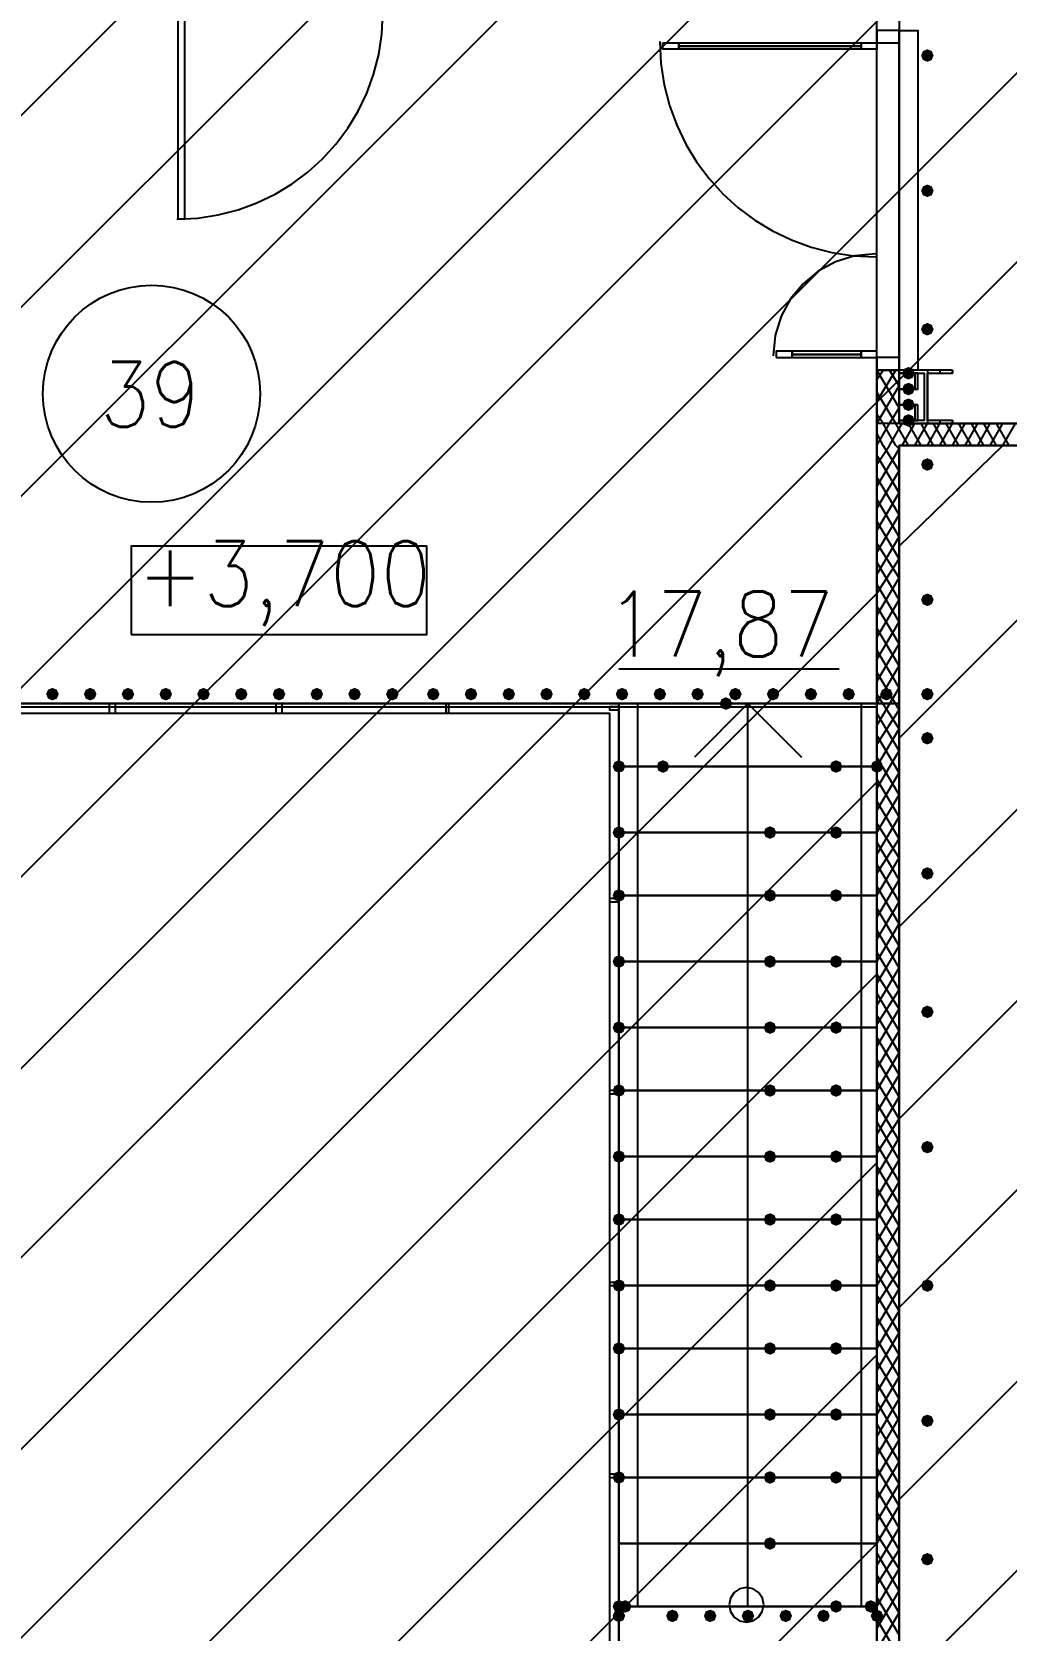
# Model space of a CAD drawing. Header units: millimetres. Extents: x 0 to 420, y 0 to 297.
# Drawn here: x 247.21 to 260.31, y 138.49 to 160 of the extents above; entities that cross this region are included whole.
import ezdxf

# ---------------------------------------------------------------- set-up
doc = ezdxf.new("R2010")
doc.units = ezdxf.units.MM
doc.layers.get('0').update_dxf_attribs({"linetype": 'CONTINUOUS'})
doc.styles.get("Standard").update_dxf_attribs({"font": 'STANDARD'})

msp = doc.modelspace()

# ---------------------------------------------------------------- hatches: boundary and pattern name
at = {"true_color": 0x000007}
for points in [[(259.334, 159.681333), (259.309129, 159.621537), (259.249333, 159.596667), (259.189538, 159.621537), (259.164667, 159.681333), (259.189537, 159.741129), (259.249333, 159.766), (259.309129, 159.741129)], [(259.334, 157.861), (259.309129, 157.801204), (259.249333, 157.776333), (259.189538, 157.801204), (259.164667, 157.861), (259.189537, 157.920796), (259.249333, 157.945667), (259.309129, 157.920796)], [(259.334, 155.998333), (259.309129, 155.938538), (259.249333, 155.913667), (259.189538, 155.938538), (259.164667, 155.998333), (259.189537, 156.058129), (259.249333, 156.083), (259.309129, 156.058129)], [(259.08, 155.405667), (259.055129, 155.345871), (258.995333, 155.321), (258.935538, 155.345871), (258.910667, 155.405667), (258.935537, 155.465462), (258.995333, 155.490333), (259.055129, 155.465463)], [(259.08, 155.194), (259.055129, 155.134204), (258.995333, 155.109333), (258.935538, 155.134204), (258.910667, 155.194), (258.935537, 155.253796), (258.995333, 155.278667), (259.055129, 155.253796)], [(259.08, 154.982333), (259.055129, 154.922537), (258.995333, 154.897667), (258.935538, 154.922537), (258.910667, 154.982333), (258.935537, 155.042129), (258.995333, 155.067), (259.055129, 155.042129)], [(259.08, 154.770667), (259.055129, 154.710871), (258.995333, 154.686), (258.935538, 154.710871), (258.910667, 154.770667), (258.935537, 154.830462), (258.995333, 154.855333), (259.055129, 154.830463)], [(259.334, 154.178), (259.309129, 154.118204), (259.249333, 154.093333), (259.189538, 154.118204), (259.164667, 154.178), (259.189537, 154.237796), (259.249333, 154.262667), (259.309129, 154.237796)], [(259.334, 152.357667), (259.309129, 152.297871), (259.249333, 152.273), (259.189538, 152.297871), (259.164667, 152.357667), (259.189537, 152.417462), (259.249333, 152.442333), (259.309129, 152.417463)], [(247.565333, 151.087667), (247.540462, 151.027871), (247.480667, 151.003), (247.420871, 151.027871), (247.396, 151.087667), (247.420871, 151.147462), (247.480667, 151.172333), (247.540462, 151.147463)], [(248.073333, 151.087667), (248.048462, 151.027871), (247.988667, 151.003), (247.928871, 151.027871), (247.904, 151.087667), (247.928871, 151.147462), (247.988667, 151.172333), (248.048462, 151.147463)], [(248.581333, 151.087667), (248.556462, 151.027871), (248.496667, 151.003), (248.436871, 151.027871), (248.412, 151.087667), (248.436871, 151.147462), (248.496667, 151.172333), (248.556462, 151.147463)], [(249.089333, 151.087667), (249.064462, 151.027871), (249.004667, 151.003), (248.944871, 151.027871), (248.92, 151.087667), (248.944871, 151.147462), (249.004667, 151.172333), (249.064462, 151.147463)], [(249.597333, 151.087667), (249.572462, 151.027871), (249.512667, 151.003), (249.452871, 151.027871), (249.428, 151.087667), (249.452871, 151.147462), (249.512667, 151.172333), (249.572462, 151.147463)], [(250.105333, 151.087667), (250.080462, 151.027871), (250.020667, 151.003), (249.960871, 151.027871), (249.936, 151.087667), (249.960871, 151.147462), (250.020667, 151.172333), (250.080462, 151.147463)], [(250.613333, 151.087667), (250.588462, 151.027871), (250.528667, 151.003), (250.468871, 151.027871), (250.444, 151.087667), (250.468871, 151.147462), (250.528667, 151.172333), (250.588462, 151.147463)], [(251.121333, 151.087667), (251.096462, 151.027871), (251.036667, 151.003), (250.976871, 151.027871), (250.952, 151.087667), (250.976871, 151.147462), (251.036667, 151.172333), (251.096462, 151.147463)], [(251.629333, 151.087667), (251.604463, 151.027871), (251.544667, 151.003), (251.484871, 151.027871), (251.46, 151.087667), (251.484871, 151.147462), (251.544667, 151.172333), (251.604462, 151.147463)], [(252.137333, 151.087667), (252.112462, 151.027871), (252.052667, 151.003), (251.992871, 151.027871), (251.968, 151.087667), (251.992871, 151.147462), (252.052667, 151.172333), (252.112462, 151.147463)], [(252.687667, 151.087667), (252.662796, 151.027871), (252.603, 151.003), (252.543204, 151.027871), (252.518333, 151.087667), (252.543204, 151.147462), (252.603, 151.172333), (252.662796, 151.147463)], [(253.195667, 151.087667), (253.170796, 151.027871), (253.111, 151.003), (253.051204, 151.027871), (253.026333, 151.087667), (253.051204, 151.147462), (253.111, 151.172333), (253.170796, 151.147463)], [(253.703667, 151.087667), (253.678796, 151.027871), (253.619, 151.003), (253.559204, 151.027871), (253.534333, 151.087667), (253.559204, 151.147462), (253.619, 151.172333), (253.678796, 151.147463)], [(254.211667, 151.087667), (254.186796, 151.027871), (254.127, 151.003), (254.067204, 151.027871), (254.042333, 151.087667), (254.067204, 151.147462), (254.127, 151.172333), (254.186796, 151.147463)], [(254.719667, 151.087667), (254.694796, 151.027871), (254.635, 151.003), (254.575204, 151.027871), (254.550333, 151.087667), (254.575204, 151.147462), (254.635, 151.172333), (254.694796, 151.147463)], [(255.227667, 151.087667), (255.202796, 151.027871), (255.143, 151.003), (255.083204, 151.027871), (255.058333, 151.087667), (255.083204, 151.147462), (255.143, 151.172333), (255.202796, 151.147463)], [(255.735667, 151.087667), (255.710796, 151.027871), (255.651, 151.003), (255.591204, 151.027871), (255.566333, 151.087667), (255.591204, 151.147462), (255.651, 151.172333), (255.710796, 151.147463)], [(256.243667, 151.087667), (256.218796, 151.027871), (256.159, 151.003), (256.099204, 151.027871), (256.074333, 151.087667), (256.099204, 151.147462), (256.159, 151.172333), (256.218796, 151.147463)], [(256.751667, 151.087667), (256.726796, 151.027871), (256.667, 151.003), (256.607204, 151.027871), (256.582333, 151.087667), (256.607204, 151.147462), (256.667, 151.172333), (256.726796, 151.147463)], [(257.259667, 151.087667), (257.234796, 151.027871), (257.175, 151.003), (257.115204, 151.027871), (257.090333, 151.087667), (257.115204, 151.147462), (257.175, 151.172333), (257.234796, 151.147463)], [(257.767667, 151.087667), (257.742796, 151.027871), (257.683, 151.003), (257.623204, 151.027871), (257.598333, 151.087667), (257.623204, 151.147462), (257.683, 151.172333), (257.742796, 151.147463)], [(258.275667, 151.087667), (258.250796, 151.027871), (258.191, 151.003), (258.131204, 151.027871), (258.106333, 151.087667), (258.131204, 151.147462), (258.191, 151.172333), (258.250796, 151.147463)], [(258.783667, 151.087667), (258.758796, 151.027871), (258.699, 151.003), (258.639204, 151.027871), (258.614333, 151.087667), (258.639204, 151.147462), (258.699, 151.172333), (258.758796, 151.147463)], [(259.334, 151.087667), (259.309129, 151.027871), (259.249333, 151.003), (259.189538, 151.027871), (259.164667, 151.087667), (259.189537, 151.147462), (259.249333, 151.172333), (259.309129, 151.147463)], [(259.334, 150.495), (259.309129, 150.435204), (259.249333, 150.410333), (259.189538, 150.435204), (259.164667, 150.495), (259.189537, 150.554796), (259.249333, 150.579667), (259.309129, 150.554796)], [(259.334, 148.674667), (259.309129, 148.614871), (259.249333, 148.59), (259.189538, 148.614871), (259.164667, 148.674667), (259.189537, 148.734462), (259.249333, 148.759333), (259.309129, 148.734463)], [(259.334, 146.812), (259.309129, 146.752204), (259.249333, 146.727333), (259.189538, 146.752204), (259.164667, 146.812), (259.189537, 146.871796), (259.249333, 146.896667), (259.309129, 146.871796)], [(259.334, 144.991667), (259.309129, 144.931871), (259.249333, 144.907), (259.189538, 144.931871), (259.164667, 144.991667), (259.189537, 145.051462), (259.249333, 145.076333), (259.309129, 145.051463)], [(259.334, 143.129), (259.309129, 143.069204), (259.249333, 143.044333), (259.189538, 143.069204), (259.164667, 143.129), (259.189537, 143.188796), (259.249333, 143.213667), (259.309129, 143.188796)], [(259.334, 141.308667), (259.309129, 141.248871), (259.249333, 141.224), (259.189538, 141.248871), (259.164667, 141.308667), (259.189537, 141.368462), (259.249333, 141.393333), (259.309129, 141.368463)], [(259.334, 139.446), (259.309129, 139.386204), (259.249333, 139.361333), (259.189538, 139.386204), (259.164667, 139.446), (259.189537, 139.505796), (259.249333, 139.530667), (259.309129, 139.505796)], [(255.185333, 138.684), (255.160462, 138.624204), (255.100667, 138.599333), (255.040871, 138.624204), (255.016, 138.684), (255.040871, 138.743796), (255.100667, 138.768667), (255.160462, 138.743796)], [(255.27, 138.811), (255.245129, 138.751204), (255.185333, 138.726333), (255.125538, 138.751204), (255.100667, 138.811), (255.125537, 138.870796), (255.185333, 138.895667), (255.245129, 138.870796)], [(255.905, 138.684), (255.880129, 138.624204), (255.820333, 138.599333), (255.760538, 138.624204), (255.735667, 138.684), (255.760537, 138.743796), (255.820333, 138.768667), (255.880129, 138.743796)], [(256.413, 138.684), (256.388129, 138.624204), (256.328333, 138.599333), (256.268537, 138.624204), (256.243667, 138.684), (256.268537, 138.743796), (256.328333, 138.768667), (256.388129, 138.743796)], [(256.921, 138.684), (256.896129, 138.624204), (256.836333, 138.599333), (256.776538, 138.624204), (256.751667, 138.684), (256.776537, 138.743796), (256.836333, 138.768667), (256.896129, 138.743796)], [(257.429, 138.684), (257.404129, 138.624204), (257.344333, 138.599333), (257.284538, 138.624204), (257.259667, 138.684), (257.284537, 138.743796), (257.344333, 138.768667), (257.404129, 138.743796)], [(257.937, 138.684), (257.912129, 138.624204), (257.852333, 138.599333), (257.792537, 138.624204), (257.767667, 138.684), (257.792537, 138.743796), (257.852333, 138.768667), (257.912129, 138.743796)], [(258.572, 138.811), (258.547129, 138.751204), (258.487333, 138.726333), (258.427537, 138.751204), (258.402667, 138.811), (258.427537, 138.870796), (258.487333, 138.895667), (258.547129, 138.870796)], [(258.656667, 138.684), (258.631796, 138.624204), (258.572, 138.599333), (258.512204, 138.624204), (258.487333, 138.684), (258.512204, 138.743796), (258.572, 138.768667), (258.631796, 138.743796)]]:
    msp.add_hatch(color=0, dxfattribs=at).paths.add_polyline_path(points, flags=0)
at = {"true_color": 0x0000fe}
for points in [[(256.624667, 150.960667), (256.599796, 150.900871), (256.54, 150.876), (256.480204, 150.900871), (256.455333, 150.960667), (256.480204, 151.020462), (256.54, 151.045333), (256.599796, 151.020463)], [(255.185333, 150.114), (255.160462, 150.054204), (255.100667, 150.029333), (255.040871, 150.054204), (255.016, 150.114), (255.040871, 150.173796), (255.100667, 150.198667), (255.160462, 150.173796)], [(255.185333, 150.114), (255.160462, 150.054204), (255.100667, 150.029333), (255.040871, 150.054204), (255.016, 150.114), (255.040871, 150.173796), (255.100667, 150.198667), (255.160462, 150.173796)], [(255.778, 150.114), (255.753129, 150.054204), (255.693333, 150.029333), (255.633537, 150.054204), (255.608667, 150.114), (255.633537, 150.173796), (255.693333, 150.198667), (255.753129, 150.173796)], [(258.106333, 150.114), (258.081462, 150.054204), (258.021667, 150.029333), (257.961871, 150.054204), (257.937, 150.114), (257.961871, 150.173796), (258.021667, 150.198667), (258.081462, 150.173796)], [(258.656667, 150.114), (258.631796, 150.054204), (258.572, 150.029333), (258.512204, 150.054204), (258.487333, 150.114), (258.512204, 150.173796), (258.572, 150.198667), (258.631796, 150.173796)], [(258.656667, 150.114), (258.631796, 150.054204), (258.572, 150.029333), (258.512204, 150.054204), (258.487333, 150.114), (258.512204, 150.173796), (258.572, 150.198667), (258.631796, 150.173796)], [(255.185333, 149.225), (255.160462, 149.165204), (255.100667, 149.140333), (255.040871, 149.165204), (255.016, 149.225), (255.040871, 149.284796), (255.100667, 149.309667), (255.160462, 149.284796)], [(257.217333, 149.225), (257.192462, 149.165204), (257.132667, 149.140333), (257.072871, 149.165204), (257.048, 149.225), (257.072871, 149.284796), (257.132667, 149.309667), (257.192462, 149.284796)], [(258.106333, 149.225), (258.081462, 149.165204), (258.021667, 149.140333), (257.961871, 149.165204), (257.937, 149.225), (257.961871, 149.284796), (258.021667, 149.309667), (258.081462, 149.284796)], [(255.185333, 148.378333), (255.160462, 148.318537), (255.100667, 148.293667), (255.040871, 148.318537), (255.016, 148.378333), (255.040871, 148.438129), (255.100667, 148.463), (255.160462, 148.438129)], [(257.217333, 148.378333), (257.192462, 148.318537), (257.132667, 148.293667), (257.072871, 148.318537), (257.048, 148.378333), (257.072871, 148.438129), (257.132667, 148.463), (257.192462, 148.438129)], [(258.106333, 148.378333), (258.081462, 148.318537), (258.021667, 148.293667), (257.961871, 148.318537), (257.937, 148.378333), (257.961871, 148.438129), (258.021667, 148.463), (258.081462, 148.438129)], [(255.185333, 147.489333), (255.160462, 147.429537), (255.100667, 147.404667), (255.040871, 147.429537), (255.016, 147.489333), (255.040871, 147.549129), (255.100667, 147.574), (255.160462, 147.549129)], [(257.217333, 147.489333), (257.192462, 147.429537), (257.132667, 147.404667), (257.072871, 147.429537), (257.048, 147.489333), (257.072871, 147.549129), (257.132667, 147.574), (257.192462, 147.549129)], [(258.106333, 147.489333), (258.081462, 147.429537), (258.021667, 147.404667), (257.961871, 147.429537), (257.937, 147.489333), (257.961871, 147.549129), (258.021667, 147.574), (258.081462, 147.549129)], [(255.185333, 146.600333), (255.160462, 146.540537), (255.100667, 146.515667), (255.040871, 146.540537), (255.016, 146.600333), (255.040871, 146.660129), (255.100667, 146.685), (255.160462, 146.660129)], [(257.217333, 146.600333), (257.192462, 146.540537), (257.132667, 146.515667), (257.072871, 146.540537), (257.048, 146.600333), (257.072871, 146.660129), (257.132667, 146.685), (257.192462, 146.660129)], [(258.106333, 146.600333), (258.081462, 146.540537), (258.021667, 146.515667), (257.961871, 146.540537), (257.937, 146.600333), (257.961871, 146.660129), (258.021667, 146.685), (258.081462, 146.660129)], [(255.185333, 145.753667), (255.160462, 145.693871), (255.100667, 145.669), (255.040871, 145.693871), (255.016, 145.753667), (255.040871, 145.813462), (255.100667, 145.838333), (255.160462, 145.813463)], [(257.217333, 145.753667), (257.192462, 145.693871), (257.132667, 145.669), (257.072871, 145.693871), (257.048, 145.753667), (257.072871, 145.813462), (257.132667, 145.838333), (257.192462, 145.813463)], [(258.106333, 145.753667), (258.081462, 145.693871), (258.021667, 145.669), (257.961871, 145.693871), (257.937, 145.753667), (257.961871, 145.813462), (258.021667, 145.838333), (258.081462, 145.813463)], [(255.185333, 144.864667), (255.160462, 144.804871), (255.100667, 144.78), (255.040871, 144.804871), (255.016, 144.864667), (255.040871, 144.924462), (255.100667, 144.949333), (255.160462, 144.924463)], [(255.185333, 144.864667), (255.160462, 144.804871), (255.100667, 144.78), (255.040871, 144.804871), (255.016, 144.864667), (255.040871, 144.924462), (255.100667, 144.949333), (255.160462, 144.924463)], [(257.217333, 144.864667), (257.192462, 144.804871), (257.132667, 144.78), (257.072871, 144.804871), (257.048, 144.864667), (257.072871, 144.924462), (257.132667, 144.949333), (257.192462, 144.924463)], [(258.106333, 144.864667), (258.081462, 144.804871), (258.021667, 144.78), (257.961871, 144.804871), (257.937, 144.864667), (257.961871, 144.924462), (258.021667, 144.949333), (258.081462, 144.924463)], [(255.185333, 144.018), (255.160462, 143.958204), (255.100667, 143.933333), (255.040871, 143.958204), (255.016, 144.018), (255.040871, 144.077796), (255.100667, 144.102667), (255.160462, 144.077796)], [(257.217333, 144.018), (257.192462, 143.958204), (257.132667, 143.933333), (257.072871, 143.958204), (257.048, 144.018), (257.072871, 144.077796), (257.132667, 144.102667), (257.192462, 144.077796)], [(258.106333, 144.018), (258.081462, 143.958204), (258.021667, 143.933333), (257.961871, 143.958204), (257.937, 144.018), (257.961871, 144.077796), (258.021667, 144.102667), (258.081462, 144.077796)], [(255.185333, 143.129), (255.160462, 143.069204), (255.100667, 143.044333), (255.040871, 143.069204), (255.016, 143.129), (255.040871, 143.188796), (255.100667, 143.213667), (255.160462, 143.188796)], [(257.217333, 143.129), (257.192462, 143.069204), (257.132667, 143.044333), (257.072871, 143.069204), (257.048, 143.129), (257.072871, 143.188796), (257.132667, 143.213667), (257.192462, 143.188796)], [(258.106333, 143.129), (258.081462, 143.069204), (258.021667, 143.044333), (257.961871, 143.069204), (257.937, 143.129), (257.961871, 143.188796), (258.021667, 143.213667), (258.081462, 143.188796)], [(255.185333, 142.282333), (255.160462, 142.222537), (255.100667, 142.197667), (255.040871, 142.222537), (255.016, 142.282333), (255.040871, 142.342129), (255.100667, 142.367), (255.160462, 142.342129)], [(257.217333, 142.282333), (257.192462, 142.222537), (257.132667, 142.197667), (257.072871, 142.222537), (257.048, 142.282333), (257.072871, 142.342129), (257.132667, 142.367), (257.192462, 142.342129)], [(258.106333, 142.282333), (258.081462, 142.222537), (258.021667, 142.197667), (257.961871, 142.222537), (257.937, 142.282333), (257.961871, 142.342129), (258.021667, 142.367), (258.081462, 142.342129)], [(255.185333, 141.393333), (255.160462, 141.333537), (255.100667, 141.308667), (255.040871, 141.333537), (255.016, 141.393333), (255.040871, 141.453129), (255.100667, 141.478), (255.160462, 141.453129)], [(257.217333, 141.393333), (257.192462, 141.333537), (257.132667, 141.308667), (257.072871, 141.333537), (257.048, 141.393333), (257.072871, 141.453129), (257.132667, 141.478), (257.192462, 141.453129)], [(258.106333, 141.393333), (258.081462, 141.333537), (258.021667, 141.308667), (257.961871, 141.333537), (257.937, 141.393333), (257.961871, 141.453129), (258.021667, 141.478), (258.081462, 141.453129)], [(255.185333, 140.546667), (255.160462, 140.486871), (255.100667, 140.462), (255.040871, 140.486871), (255.016, 140.546667), (255.040871, 140.606462), (255.100667, 140.631333), (255.160462, 140.606463)], [(257.217333, 140.546667), (257.192462, 140.486871), (257.132667, 140.462), (257.072871, 140.486871), (257.048, 140.546667), (257.072871, 140.606462), (257.132667, 140.631333), (257.192462, 140.606463)], [(258.106333, 140.546667), (258.081462, 140.486871), (258.021667, 140.462), (257.961871, 140.486871), (257.937, 140.546667), (257.961871, 140.606462), (258.021667, 140.631333), (258.081462, 140.606463)], [(257.217333, 139.657667), (257.192462, 139.597871), (257.132667, 139.573), (257.072871, 139.597871), (257.048, 139.657667), (257.072871, 139.717462), (257.132667, 139.742333), (257.192462, 139.717463)], [(257.217333, 139.657667), (257.192462, 139.597871), (257.132667, 139.573), (257.072871, 139.597871), (257.048, 139.657667), (257.072871, 139.717462), (257.132667, 139.742333), (257.192462, 139.717463)], [(255.185333, 138.811), (255.160462, 138.751204), (255.100667, 138.726333), (255.040871, 138.751204), (255.016, 138.811), (255.040871, 138.870796), (255.100667, 138.895667), (255.160462, 138.870796)], [(258.106333, 138.811), (258.081462, 138.751204), (258.021667, 138.726333), (257.961871, 138.751204), (257.937, 138.811), (257.961871, 138.870796), (258.021667, 138.895667), (258.081462, 138.870796)]]:
    msp.add_hatch(color=0, dxfattribs=at).paths.add_polyline_path(points, flags=0)

# ---------------------------------------------------------------- linework, layer by layer
at = {"color": 0, "true_color": 0x000007}
for points in [[(392.938, 236.601), (258.868333, 236.601), (258.868333, 205.613), (242.189, 205.613), (242.189, 236.601), (108.161667, 236.601), (108.161667, 119.972667), (242.189, 119.972667), (242.189, 150.960667), (258.868333, 150.960667), (258.868333, 119.972667), (392.938, 119.972667)], [(242.189, 236.262333), (242.189, 205.613), (258.868333, 205.613), (258.868333, 236.262333), (392.557, 236.262333), (392.557, 120.311333), (258.868333, 120.311333), (258.868333, 150.960667), (242.189, 150.960667), (242.189, 120.311333), (108.500333, 120.311333), (108.500333, 236.262333)], [(249.174, 157.48), (249.174, 160.231667), (249.258667, 160.231667), (249.258667, 157.48)], [(258.868333, 160.02), (258.572, 160.02), (258.572, 159.850667), (258.868333, 159.850667)], [(255.693333, 159.850667), (255.905, 159.850667), (255.905, 159.766), (255.693333, 159.766)], [(255.905, 159.850667), (258.360333, 159.850667), (258.360333, 159.808333), (255.905, 159.808333)], [(255.905, 159.808333), (258.360333, 159.808333), (258.360333, 159.766), (255.905, 159.766)], [(258.572, 159.766), (258.360333, 159.766), (258.360333, 159.850667), (258.572, 159.850667)], [(257.217333, 155.617333), (257.429, 155.617333), (257.429, 155.702), (257.217333, 155.702)], [(257.429, 155.659667), (258.360333, 155.659667), (258.360333, 155.702), (257.429, 155.702)], [(258.572, 155.702), (258.360333, 155.702), (258.360333, 155.617333), (258.572, 155.617333)], [(257.429, 155.617333), (258.360333, 155.617333), (258.360333, 155.659667), (257.429, 155.659667)], [(258.868333, 155.617333), (258.572, 155.617333), (258.572, 155.448), (258.868333, 155.448)], [(258.868333, 155.448), (258.572, 155.448)], [(259.588, 155.448), (258.868333, 155.448), (258.868333, 155.405667), (259.207, 155.405667), (259.207, 154.770667), (258.868333, 154.770667), (258.868333, 154.728333), (259.588, 154.728333), (259.588, 154.770667), (259.249333, 154.770667), (259.249333, 155.405667), (259.588, 155.405667)], [(259.122333, 155.405667), (258.868333, 155.405667), (258.868333, 155.194), (259.122333, 155.194)], [(259.08, 155.405667), (259.08, 155.194), (258.868333, 155.194), (258.868333, 155.405667)], [(259.122333, 154.982333), (258.868333, 154.982333), (258.868333, 154.770667), (259.122333, 154.770667)], [(259.08, 154.982333), (259.08, 154.770667), (258.868333, 154.770667), (258.868333, 154.982333)], [(248.539, 151.892), (252.518333, 151.892), (252.518333, 153.077333), (248.539, 153.077333)], [(246.083667, 135.339667), (246.083667, 127.508), (245.956667, 127.508), (245.956667, 135.339667), (245.956667, 127.508), (246.083667, 127.508), (246.083667, 135.339667), (246.083667, 137.964333), (246.083667, 150.833667), (254.973667, 150.833667), (254.973667, 137.964333), (254.973667, 135.339667), (254.973667, 127.508), (255.100667, 127.508), (255.100667, 135.339667), (255.100667, 137.964333), (255.100667, 150.960667), (245.956667, 150.960667), (245.956667, 137.964333), (245.956667, 135.339667), (245.956667, 127.508), (246.083667, 127.508)], [(248.327333, 150.833667), (248.327333, 150.960667), (248.242667, 150.960667), (248.242667, 150.833667)], [(250.571, 150.833667), (250.571, 150.960667), (250.486333, 150.960667), (250.486333, 150.833667)], [(252.814667, 150.833667), (252.814667, 150.960667), (252.772333, 150.960667), (252.772333, 150.833667)], [(255.100667, 150.918333), (255.058333, 150.918333), (255.016, 150.918333), (254.973667, 150.918333), (254.973667, 150.876), (255.016, 150.876), (255.058333, 150.876), (255.100667, 150.876)], [(255.354667, 138.811), (255.354667, 150.960667), (255.100667, 150.960667), (255.100667, 138.811)], [(255.100667, 150.114), (255.100667, 150.960667), (258.572, 150.960667), (258.572, 150.114), (255.100667, 150.114), (255.100667, 149.225), (258.572, 149.225), (258.572, 150.114)], [(258.572, 138.811), (258.572, 150.960667), (258.360333, 150.960667), (258.360333, 138.811)], [(258.572, 149.225), (255.100667, 149.225), (255.100667, 148.378333), (258.572, 148.378333)], [(254.973667, 148.293667), (255.100667, 148.293667), (255.100667, 148.336), (254.973667, 148.336)], [(258.572, 148.378333), (255.100667, 148.378333), (255.100667, 147.489333), (258.572, 147.489333)], [(258.572, 147.489333), (255.100667, 147.489333), (255.100667, 146.600333), (258.572, 146.600333)], [(258.572, 146.600333), (255.100667, 146.600333), (255.100667, 145.753667), (258.572, 145.753667)], [(254.973667, 145.711333), (255.100667, 145.711333), (255.100667, 145.753667), (254.973667, 145.753667)], [(258.572, 145.753667), (255.100667, 145.753667), (255.100667, 144.864667), (258.572, 144.864667)], [(258.572, 144.864667), (255.100667, 144.864667), (255.100667, 144.018), (258.572, 144.018)], [(258.572, 144.018), (255.100667, 144.018), (255.100667, 143.129), (258.572, 143.129)], [(254.973667, 143.129), (255.100667, 143.129), (255.100667, 143.171333), (254.973667, 143.171333)], [(258.572, 143.129), (255.100667, 143.129), (255.100667, 142.282333), (258.572, 142.282333)], [(258.572, 142.282333), (255.100667, 142.282333), (255.100667, 141.393333), (258.572, 141.393333)], [(258.572, 141.393333), (255.100667, 141.393333), (255.100667, 140.546667), (258.572, 140.546667)], [(254.973667, 140.546667), (255.100667, 140.546667), (255.100667, 140.589), (254.973667, 140.589)], [(258.572, 140.546667), (255.100667, 140.546667), (255.100667, 139.657667), (258.572, 139.657667)], [(258.572, 139.657667), (255.100667, 139.657667), (255.100667, 138.811), (258.572, 138.811)], [(258.572, 138.811), (255.100667, 138.811), (255.100667, 136.186333), (258.572, 136.186333)]]:
    msp.add_lwpolyline(points, close=True, dxfattribs=at)
at = {"color": 0, "true_color": 0x000006}
msp.add_lwpolyline([(242.527667, 236.600999), (258.572001, 236.600999), (258.572001, 201.845333), (392.938, 201.845333), (392.938, 154.728333), (258.572001, 154.728333), (258.572001, 119.972666), (242.485334, 119.972666), (242.485334, 154.770666), (108.161668, 154.770666), (108.161668, 201.802999), (242.189001, 201.802999), (242.527667, 201.802999)], close=True, dxfattribs=at)
at = {"color": 0, "true_color": 0x0000fe}
msp.add_lwpolyline([(242.189, 236.262333), (108.500333, 236.262333), (108.500333, 120.311333), (242.189, 120.311333), (242.189, 150.960667), (258.868333, 150.960667), (258.868333, 120.311333), (392.557, 120.311333), (392.557, 236.262333), (258.868333, 236.262333), (258.868333, 205.613), (242.189, 205.613)], close=True, dxfattribs=at)
at = {"color": 0, "true_color": 0x000006}
for points in [[(242.485334, 154.304999), (290.025667, 201.845333)], [(242.485334, 151.722666), (292.608001, 201.845333)], [(242.485334, 149.182666), (295.148001, 201.845333)], [(242.485334, 146.600333), (297.730334, 201.845333)], [(242.485334, 144.060333), (300.270334, 201.845333)], [(242.485334, 141.477999), (302.852667, 201.845333)], [(242.485334, 138.937999), (305.392667, 201.845333)], [(242.485334, 136.355666), (258.572001, 152.442333)], [(242.485334, 133.815666), (258.572001, 149.902333)], [(242.485334, 131.233333), (258.572001, 147.319999)], [(242.485334, 128.693333), (258.572001, 144.779999)], [(242.485334, 126.110999), (258.572001, 142.197666)], [(242.485334, 123.571), (258.572001, 139.657666)]]:
    msp.add_lwpolyline(points, dxfattribs=at)
at = {"color": 0, "true_color": 0x000008}
for points in [[(380.322667, 154.728333), (380.322667, 201.845333), (258.868333, 201.845333), (258.868333, 154.728333)], [(242.485333, 160.231667), (242.485333, 150.918333), (258.572, 150.918333), (258.572, 160.231667)]]:
    msp.add_lwpolyline(points, close=True, dxfattribs=at)
at = {"color": 0, "true_color": 0x000007}
for points in [[(249.152833, 157.48), (249.436342, 157.494316), (249.71166, 157.536334), (249.977395, 157.60466), (250.232151, 157.697901), (250.474537, 157.814663), (250.703157, 157.953552), (250.916619, 158.113176), (251.113528, 158.292139), (251.292491, 158.489048), (251.452114, 158.702509), (251.591004, 158.93113), (251.707766, 159.173515), (251.801007, 159.428272), (251.869333, 159.694006), (251.911351, 159.969325), (251.925667, 160.252833)], [(258.868333, 157.734), (258.868333, 160.02), (258.995333, 160.02)], [(258.995333, 160.02), (259.122333, 160.02), (259.122333, 157.734)], [(255.651, 159.871833), (255.665971, 159.575339), (255.709913, 159.28741), (255.781369, 159.009504), (255.87888, 158.743079), (256.00099, 158.489591), (256.14624, 158.2505), (256.313174, 158.027261), (256.500334, 157.821334), (256.706261, 157.634174), (256.9295, 157.46724), (257.168591, 157.32199), (257.422079, 157.19988), (257.688504, 157.102369), (257.96641, 157.030913), (258.254339, 156.986971), (258.550833, 156.972)], [(255.905, 159.808333), (258.360333, 159.808333)], [(258.995333, 155.448), (258.868333, 155.448), (258.868333, 157.734)], [(259.122333, 157.734), (259.122333, 155.448), (258.995333, 155.448)], [(258.550833, 157.014333), (258.273558, 156.986381), (258.015301, 156.906212), (257.781597, 156.77936), (257.577976, 156.611357), (257.409974, 156.407737), (257.283121, 156.174032), (257.202952, 155.915775), (257.175, 155.6385)], [(257.429, 155.659667), (258.360333, 155.659667)], [(258.572, 155.321), (258.656667, 155.448)], [(258.572, 155.024667), (258.826, 155.448)], [(258.868333, 154.94), (258.572, 155.448)], [(258.572, 155.448), (258.868333, 155.448)], [(258.572, 155.448), (258.572, 154.728333)], [(258.868333, 155.236333), (258.741333, 155.448)], [(258.868333, 155.448), (258.868333, 155.405667)], [(258.868333, 154.728333), (258.868333, 155.448)], [(259.037667, 155.448), (259.037667, 155.405667)], [(259.249333, 155.448), (259.249333, 154.728333)], [(259.418667, 155.448), (259.418667, 155.405667)], [(259.588, 155.448), (259.588, 155.405667)], [(258.572, 154.728333), (258.868333, 155.236333)], [(258.826, 154.728333), (258.572, 155.151667)], [(258.656667, 154.728333), (258.572, 154.855333)], [(258.741333, 154.728333), (258.868333, 154.94)], [(258.572, 154.432), (258.741333, 154.728333)], [(258.572, 154.728333), (258.572, 154.432)], [(258.826, 154.432), (258.656667, 154.728333)], [(258.741333, 154.432), (258.910667, 154.728333)], [(258.995333, 154.432), (258.826, 154.728333)], [(258.868333, 154.770667), (258.868333, 154.728333)], [(266.446, 154.728333), (258.868333, 154.728333)], [(258.910667, 154.432), (259.08, 154.728333)], [(259.164667, 154.432), (258.995333, 154.728333)], [(259.037667, 154.770667), (259.037667, 154.728333)], [(259.08, 154.432), (259.249333, 154.728333)], [(259.334, 154.432), (259.164667, 154.728333)], [(259.249333, 154.432), (259.418667, 154.728333)], [(259.503333, 154.432), (259.334, 154.728333)], [(259.418667, 154.770667), (259.418667, 154.728333)], [(259.418667, 154.432), (259.588, 154.728333)], [(259.672667, 154.432), (259.503333, 154.728333)], [(259.588, 154.770667), (259.588, 154.728333)], [(259.588, 154.432), (259.757333, 154.728333)], [(259.842, 154.432), (259.672667, 154.728333)], [(259.757333, 154.432), (259.926667, 154.728333)], [(260.011333, 154.432), (259.842, 154.728333)], [(259.926667, 154.432), (260.096, 154.728333)], [(260.180667, 154.432), (260.011333, 154.728333)], [(260.096, 154.432), (260.265333, 154.728333)], [(260.35, 154.432), (260.180667, 154.728333)], [(260.265333, 154.432), (260.434667, 154.728333)], [(258.656667, 154.432), (258.572, 154.601333)], [(258.572, 154.178), (258.741333, 154.432)], [(258.572, 154.432), (258.572, 119.972667)], [(258.868333, 154.093333), (258.656667, 154.432)], [(258.868333, 154.389667), (258.826, 154.432)], [(258.868333, 119.972667), (258.868333, 154.432)], [(258.868333, 154.432), (266.446, 154.432)], [(258.572, 153.881667), (258.868333, 154.389667)], [(258.868333, 153.797), (258.572, 154.305)], [(258.572, 153.585333), (258.868333, 154.093333)], [(258.868333, 153.500667), (258.572, 154.008667)], [(258.572, 153.289), (258.868333, 153.797)], [(258.868333, 153.204333), (258.572, 153.712333)], [(258.572, 152.992667), (258.868333, 153.500667)], [(258.868333, 152.908), (258.572, 153.416)], [(258.572, 152.696333), (258.868333, 153.204333)], [(258.868333, 152.654), (258.572, 153.119667)], [(258.572, 152.442333), (258.868333, 152.908)], [(258.868333, 152.357667), (258.572, 152.865667)], [(258.572, 152.146), (258.868333, 152.654)], [(258.868333, 152.061333), (258.572, 152.569333)], [(258.572, 151.849667), (258.868333, 152.357667)], [(258.868333, 151.765), (258.572, 152.273)], [(258.572, 151.553333), (258.868333, 152.061333)], [(258.868333, 151.468667), (258.572, 151.976667)], [(258.572, 151.257), (258.868333, 151.765)], [(258.868333, 151.172333), (258.572, 151.680333)], [(255.100667, 151.426333), (258.064, 151.426333)], [(258.572, 150.960667), (258.868333, 151.468667)], [(258.868333, 150.876), (258.572, 151.384)], [(258.572, 150.664333), (258.868333, 151.172333)], [(258.868333, 150.622), (258.572, 151.087667)], [(255.100667, 150.960667), (245.956667, 150.960667)], [(255.100667, 150.960667), (245.956667, 150.960667)], [(255.100667, 150.960667), (245.956667, 150.960667)], [(255.100667, 150.960667), (245.956667, 150.960667)], [(246.083667, 150.833667), (254.973667, 150.833667)], [(246.083667, 150.833667), (254.973667, 150.833667)], [(246.083667, 150.833667), (254.973667, 150.833667)], [(246.083667, 150.833667), (254.973667, 150.833667)], [(254.973667, 150.833667), (254.973667, 137.964333)], [(254.973667, 150.833667), (254.973667, 137.964333)], [(254.973667, 150.833667), (254.973667, 137.964333)], [(254.973667, 150.833667), (254.973667, 137.964333)], [(255.100667, 137.964333), (255.100667, 150.960667)], [(255.100667, 137.964333), (255.100667, 150.960667)], [(255.100667, 137.964333), (255.100667, 150.960667)], [(255.100667, 137.964333), (255.100667, 150.960667)], [(256.836333, 138.811), (256.836333, 139.657667), (256.836333, 150.114), (256.836333, 150.960667), (256.116667, 150.241)], [(256.836333, 150.960667), (257.556, 150.241)], [(258.572, 150.410333), (258.868333, 150.876)], [(258.868333, 150.325667), (258.572, 150.833667)], [(258.572, 150.114), (258.868333, 150.622)], [(258.868333, 150.029333), (258.572, 150.537333)], [(258.572, 149.817667), (258.868333, 150.325667)], [(258.572, 150.114), (255.100667, 150.114)], [(255.100667, 150.114), (258.572, 150.114)], [(258.868333, 149.733), (258.572, 150.241)], [(258.572, 149.521333), (258.868333, 150.029333)], [(258.868333, 149.436667), (258.572, 149.944667)], [(258.572, 149.225), (258.868333, 149.733)], [(258.868333, 149.140333), (258.572, 149.648333)], [(258.572, 148.928667), (258.868333, 149.436667)], [(258.868333, 148.886333), (258.572, 149.352)], [(258.572, 149.225), (255.100667, 149.225)], [(258.572, 148.674667), (258.868333, 149.140333)], [(258.868333, 148.59), (258.572, 149.098)], [(258.572, 148.378333), (258.868333, 148.886333)], [(258.868333, 148.293667), (258.572, 148.801667)], [(258.572, 148.082), (258.868333, 148.59)], [(258.868333, 147.997333), (258.572, 148.505333)], [(258.572, 148.378333), (255.100667, 148.378333)], [(258.572, 147.785667), (258.868333, 148.293667)], [(258.868333, 147.701), (258.572, 148.209)], [(258.572, 147.489333), (258.868333, 147.997333)], [(258.868333, 147.404667), (258.572, 147.912667)], [(258.572, 147.193), (258.868333, 147.701)], [(258.868333, 147.108333), (258.572, 147.616333)], [(258.572, 147.489333), (255.100667, 147.489333)], [(258.572, 146.896667), (258.868333, 147.404667)], [(258.868333, 146.854333), (258.572, 147.32)], [(258.572, 146.642667), (258.868333, 147.108333)], [(258.868333, 146.558), (258.572, 147.066)], [(258.572, 146.346333), (258.868333, 146.854333)], [(258.868333, 146.261667), (258.572, 146.769667)], [(258.572, 146.600333), (255.100667, 146.600333)], [(258.572, 146.05), (258.868333, 146.558)], [(258.868333, 145.965333), (258.572, 146.473333)], [(258.572, 145.753667), (258.868333, 146.261667)], [(258.868333, 145.669), (258.572, 146.177)], [(258.572, 145.457333), (258.868333, 145.965333)], [(258.868333, 145.372667), (258.572, 145.880667)], [(258.572, 145.753667), (255.100667, 145.753667)], [(258.572, 145.161), (258.868333, 145.669)], [(258.868333, 145.076333), (258.572, 145.584333)], [(258.572, 144.907), (258.868333, 145.372667)], [(258.868333, 144.822333), (258.572, 145.330333)], [(258.572, 144.610667), (258.868333, 145.118667)], [(258.868333, 144.526), (258.572, 145.034)], [(258.572, 144.864667), (255.100667, 144.864667)], [(258.572, 144.314333), (258.868333, 144.822333)], [(258.868333, 144.229667), (258.572, 144.737667)], [(258.572, 144.018), (258.868333, 144.526)], [(258.868333, 143.933333), (258.572, 144.441333)], [(258.572, 143.721667), (258.868333, 144.229667)], [(258.868333, 143.637), (258.572, 144.145)], [(258.572, 144.018), (255.100667, 144.018)], [(258.572, 143.425333), (258.868333, 143.933333)], [(258.868333, 143.340667), (258.572, 143.848667)], [(258.572, 143.129), (258.868333, 143.637)], [(258.868333, 143.086667), (258.572, 143.552333)], [(258.572, 142.875), (258.868333, 143.340667)], [(258.868333, 142.790333), (258.572, 143.298333)], [(258.572, 143.129), (255.100667, 143.129)], [(258.572, 142.578667), (258.868333, 143.086667)], [(258.868333, 142.494), (258.572, 143.002)], [(258.572, 142.282333), (258.868333, 142.790333)], [(258.868333, 142.197667), (258.572, 142.705667)], [(258.572, 141.986), (258.868333, 142.494)], [(258.868333, 141.901333), (258.572, 142.409333)], [(258.572, 142.282333), (255.100667, 142.282333)], [(258.572, 141.689667), (258.868333, 142.197667)], [(258.868333, 141.605), (258.572, 142.113)], [(258.572, 141.393333), (258.868333, 141.901333)], [(258.868333, 141.308667), (258.572, 141.816667)], [(258.572, 141.097), (258.868333, 141.605)], [(258.868333, 141.054667), (258.572, 141.562667)], [(258.572, 141.393333), (255.100667, 141.393333)], [(258.572, 140.843), (258.868333, 141.351)], [(258.868333, 140.758333), (258.572, 141.266333)], [(258.572, 140.546667), (258.868333, 141.054667)], [(258.868333, 140.462), (258.572, 140.97)], [(258.572, 140.250333), (258.868333, 140.758333)], [(258.868333, 140.165667), (258.572, 140.673667)], [(258.572, 140.546667), (255.100667, 140.546667)], [(258.572, 139.954), (258.868333, 140.462)], [(258.868333, 139.869333), (258.572, 140.377333)], [(258.572, 139.657667), (258.868333, 140.165667)], [(258.868333, 139.573), (258.572, 140.081)], [(258.572, 139.361333), (258.868333, 139.869333)], [(255.100667, 139.657667), (255.100667, 138.811)], [(258.868333, 139.319), (258.572, 139.784667)], [(258.572, 139.107333), (258.868333, 139.573)], [(258.868333, 139.022667), (258.572, 139.530667)], [(258.572, 138.811), (258.868333, 139.319)], [(258.868333, 138.726333), (258.572, 139.234333)], [(257.048, 138.832124), (257.02973, 138.922762), (256.979849, 138.996775), (256.905845, 139.046681), (256.815209, 139.065), (256.724571, 139.04673), (256.650559, 138.996849), (256.600652, 138.922845), (256.582333, 138.832209)], [(258.572, 138.514667), (258.868333, 139.022667)], [(258.868333, 138.43), (258.572, 138.938)], [(256.582333, 138.832209), (256.600603, 138.741571), (256.650485, 138.667559), (256.724488, 138.617652), (256.815124, 138.599333), (256.905762, 138.617603), (256.979775, 138.667485), (257.029681, 138.741488), (257.048, 138.832124)], [(258.572, 138.218333), (258.868333, 138.726333)], [(258.868333, 138.133667), (258.572, 138.641667)]]:
    msp.add_lwpolyline(points, dxfattribs=at)
at = {"color": 0, "true_color": 0x00002b}
msp.add_lwpolyline([(258.868333, 119.972667), (276.479, 119.972667), (276.479, 154.432), (258.868333, 154.432)], close=True, dxfattribs=at)
at = {"color": 0, "true_color": 0x000004}
for points in [[(258.868334, 153.077333), (260.265334, 154.431999)], [(258.868334, 150.494999), (262.805334, 154.431999)], [(258.868334, 147.954999), (265.387667, 154.431999)], [(258.868334, 145.372666), (267.927667, 154.431999)], [(258.868334, 142.832666), (270.510001, 154.431999)], [(258.868334, 140.250333), (273.050001, 154.431999)], [(258.868334, 137.710333), (275.632334, 154.431999)]]:
    msp.add_lwpolyline(points, dxfattribs=at)
at = {"color": 0, "true_color": 0x000007}
msp.add_circle((248.814167, 155.1305), 1.4605, dxfattribs=at)

# ---------------------------------------------------------------- texts
at = {"color": 0, "true_color": 0x000007, "char_height": 0.872032, "attachment_point": 1}
for s, insert, width in [('39', (248.115674, 155.558034), 1.06581688), ('+3,700', (248.62367, 153.145029), 3.43968177), ('17,87', (254.93133, 152.467697), 2.56764984)]:
    msp.add_mtext(s, dxfattribs=dict(at, insert=insert, width=width))

doc.saveas('drawing.dxf')
